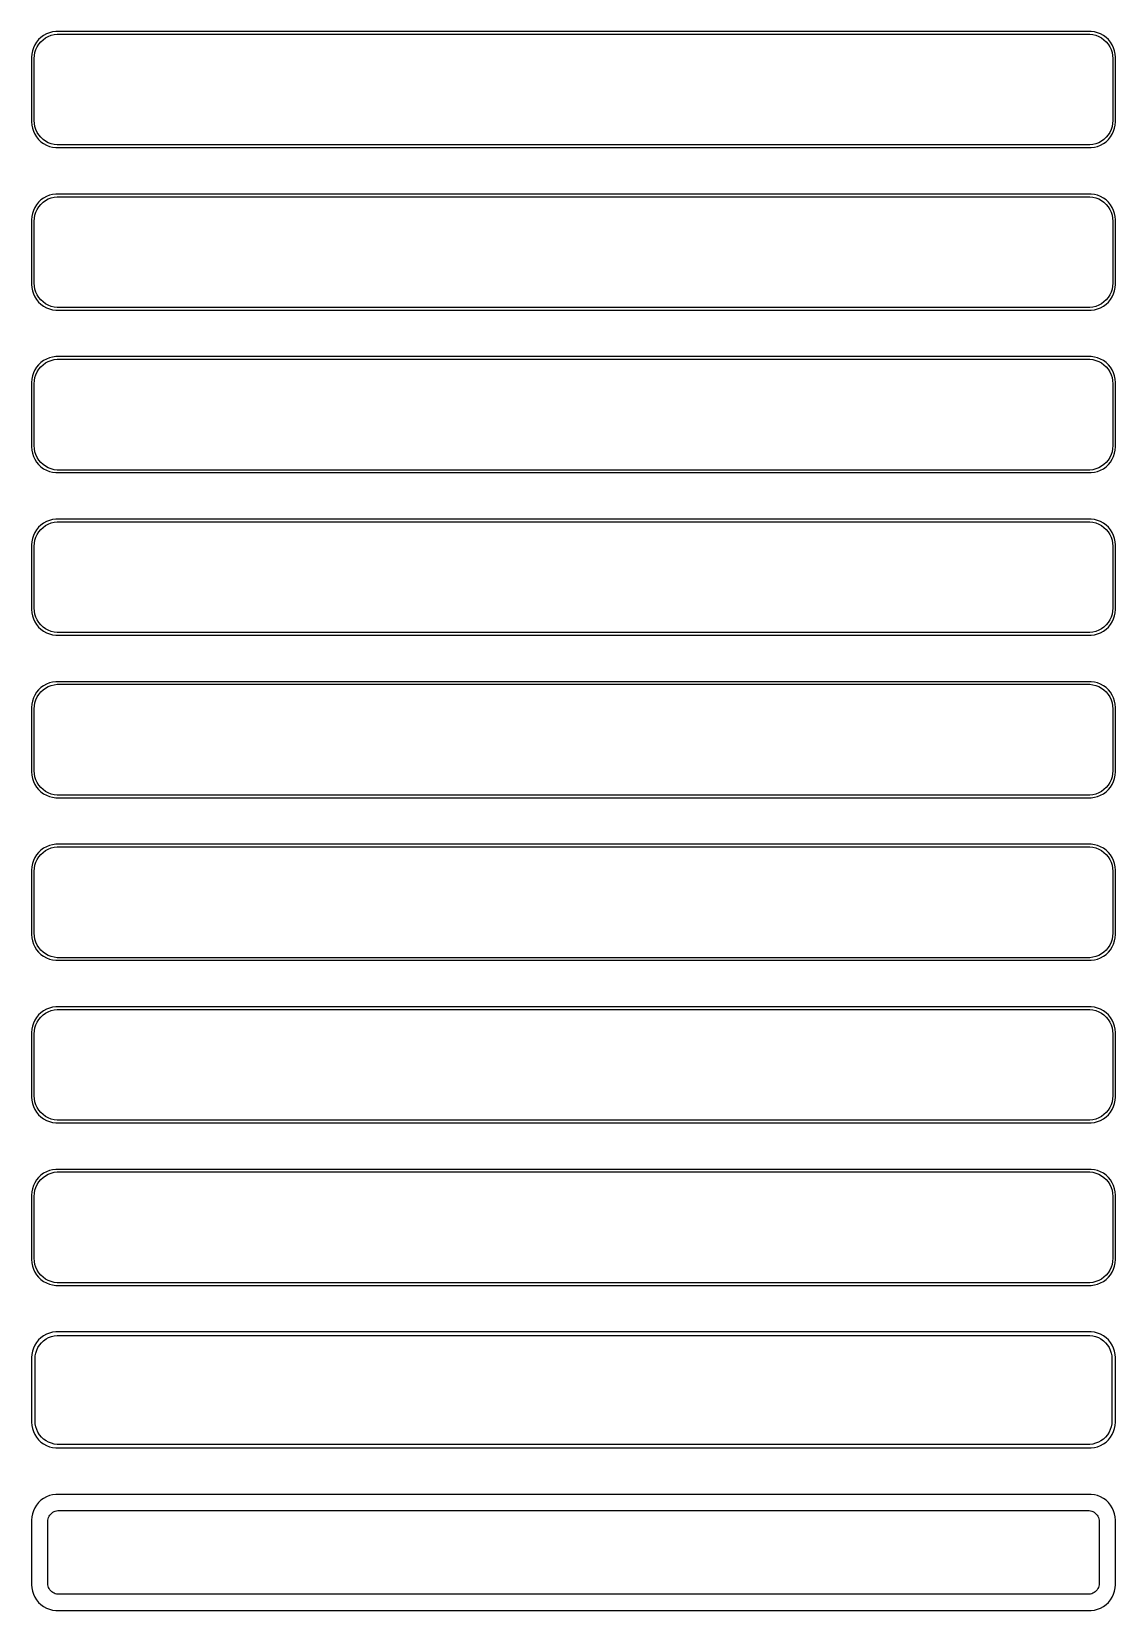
# Model space of a CAD drawing. Header units: metres. Extents: x -105 to 105, y 304 to 610.
import ezdxf

# ---------------------------------------------------------------- set-up
doc = ezdxf.new("R2010")
doc.units = ezdxf.units.M

msp = doc.modelspace()

# ---------------------------------------------------------------- linework, layer by layer
for p, q in [((-102.679, 608.972), (-103.187, 608.603)), ((-102.129, 609.274), (-102.679, 608.972)), ((-101.545, 609.505), (-102.129, 609.274)), ((-101.772, 608.798), (-101.218, 609.018)), ((-100.937, 609.661), (-101.545, 609.505)), ((-101.218, 609.018), (-100.64, 609.166)), ((-100.314, 609.74), (-100.937, 609.661)), ((-100.64, 609.166), (-100.048, 609.241)), ((100.314, 609.74), (-100.314, 609.74)), ((-100.048, 609.241), (100.048, 609.241)), ((100.048, 609.241), (100.64, 609.166)), ((100.937, 609.661), (100.314, 609.74)), ((100.64, 609.166), (101.218, 609.018)), ((101.545, 609.505), (100.937, 609.661)), ((101.218, 609.018), (101.772, 608.798)), ((102.129, 609.274), (101.545, 609.505)), ((102.679, 608.972), (102.129, 609.274)), ((103.187, 608.603), (102.679, 608.972)), ((-104.843, 605.993), (-104.961, 605.377)), ((-104.649, 606.591), (-104.843, 605.993)), ((-104.382, 607.159), (-104.649, 606.591)), ((-104.045, 607.689), (-104.382, 607.159)), ((-104.351, 605.681), (-104.166, 606.249)), ((-104.166, 606.249), (-103.912, 606.788)), ((-103.645, 608.173), (-104.045, 607.689)), ((-103.912, 606.788), (-103.593, 607.292)), ((-103.187, 608.603), (-103.645, 608.173)), ((-103.593, 607.292), (-103.213, 607.752)), ((-103.213, 607.752), (-102.778, 608.16)), ((-102.778, 608.16), (-102.295, 608.511)), ((-102.295, 608.511), (-101.772, 608.798)), ((101.772, 608.798), (102.295, 608.511)), ((102.295, 608.511), (102.778, 608.16)), ((102.778, 608.16), (103.213, 607.752)), ((103.645, 608.173), (103.187, 608.603)), ((103.213, 607.752), (103.593, 607.292)), ((103.593, 607.292), (103.912, 606.788)), ((104.045, 607.689), (103.645, 608.173)), ((103.912, 606.788), (104.166, 606.249)), ((104.382, 607.159), (104.045, 607.689)), ((104.166, 606.249), (104.351, 605.681)), ((104.649, 606.591), (104.382, 607.159)), ((104.843, 605.993), (104.649, 606.591)), ((104.961, 605.377), (104.843, 605.993)), ((-104.961, 605.377), (-105, 604.75)), ((-105, 604.75), (-105, 592.25)), ((-104.5, 604.5), (-104.463, 605.095)), ((-104.5, 592.5), (-104.5, 604.5)), ((-104.463, 605.095), (-104.351, 605.681)), ((104.351, 605.681), (104.463, 605.095)), ((104.463, 605.095), (104.5, 604.5)), ((104.5, 604.5), (104.5, 592.5)), ((105, 604.75), (104.961, 605.377)), ((105, 592.25), (105, 604.75)), ((-105, 592.25), (-104.961, 591.623)), ((-104.961, 591.623), (-104.843, 591.007)), ((-104.843, 591.007), (-104.649, 590.409)), ((-104.463, 591.905), (-104.5, 592.5)), ((-104.351, 591.319), (-104.463, 591.905)), ((-104.166, 590.751), (-104.351, 591.319)), ((-103.912, 590.212), (-104.166, 590.751)), ((104.166, 590.751), (103.912, 590.212)), ((104.351, 591.319), (104.166, 590.751)), ((104.463, 591.905), (104.351, 591.319)), ((104.5, 592.5), (104.463, 591.905)), ((104.649, 590.409), (104.843, 591.007)), ((104.843, 591.007), (104.961, 591.623)), ((104.961, 591.623), (105, 592.25)), ((-104.649, 590.409), (-104.382, 589.841)), ((-104.382, 589.841), (-104.045, 589.311)), ((-104.045, 589.311), (-103.645, 588.827)), ((-103.593, 589.708), (-103.912, 590.212)), ((-103.645, 588.827), (-103.187, 588.397)), ((-103.213, 589.248), (-103.593, 589.708)), ((-102.778, 588.84), (-103.213, 589.248)), ((-103.187, 588.397), (-102.679, 588.028)), ((-102.295, 588.489), (-102.778, 588.84)), ((-102.679, 588.028), (-102.129, 587.726)), ((-101.772, 588.202), (-102.295, 588.489)), ((-102.129, 587.726), (-101.545, 587.495)), ((-101.218, 587.982), (-101.772, 588.202)), ((-101.545, 587.495), (-100.937, 587.339)), ((-100.64, 587.834), (-101.218, 587.982)), ((-100.048, 587.759), (-100.64, 587.834)), ((100.048, 587.759), (-100.048, 587.759)), ((100.64, 587.834), (100.048, 587.759)), ((101.218, 587.982), (100.64, 587.834)), ((100.937, 587.339), (101.545, 587.495)), ((101.772, 588.202), (101.218, 587.982)), ((101.545, 587.495), (102.129, 587.726)), ((102.295, 588.489), (101.772, 588.202)), ((102.129, 587.726), (102.679, 588.028)), ((102.778, 588.84), (102.295, 588.489)), ((102.679, 588.028), (103.187, 588.397)), ((103.213, 589.248), (102.778, 588.84)), ((103.187, 588.397), (103.645, 588.827)), ((103.593, 589.708), (103.213, 589.248)), ((103.912, 590.212), (103.593, 589.708)), ((103.645, 588.827), (104.045, 589.311)), ((104.045, 589.311), (104.382, 589.841)), ((104.382, 589.841), (104.649, 590.409)), ((-100.937, 587.339), (-100.314, 587.26)), ((-100.314, 587.26), (100.314, 587.26)), ((100.314, 587.26), (100.937, 587.339)), ((-104.382, 575.659), (-104.649, 575.091)), ((-104.045, 576.189), (-104.382, 575.659)), ((-104.166, 574.749), (-103.912, 575.288)), ((-103.645, 576.673), (-104.045, 576.189)), ((-103.912, 575.288), (-103.593, 575.792)), ((-103.187, 577.103), (-103.645, 576.673)), ((-103.593, 575.792), (-103.213, 576.252)), ((-103.213, 576.252), (-102.778, 576.66)), ((-102.679, 577.472), (-103.187, 577.103)), ((-102.778, 576.66), (-102.295, 577.011)), ((-102.129, 577.774), (-102.679, 577.472)), ((-102.295, 577.011), (-101.772, 577.298)), ((-101.545, 578.005), (-102.129, 577.774)), ((-101.772, 577.298), (-101.218, 577.518)), ((-100.937, 578.161), (-101.545, 578.005)), ((-101.218, 577.518), (-100.64, 577.666)), ((-100.314, 578.24), (-100.937, 578.161)), ((-100.64, 577.666), (-100.048, 577.741)), ((100.314, 578.24), (-100.314, 578.24)), ((-100.048, 577.741), (100.048, 577.741)), ((100.048, 577.741), (100.64, 577.666)), ((100.937, 578.161), (100.314, 578.24)), ((100.64, 577.666), (101.218, 577.518)), ((101.545, 578.005), (100.937, 578.161)), ((101.218, 577.518), (101.772, 577.298)), ((102.129, 577.774), (101.545, 578.005)), ((101.772, 577.298), (102.295, 577.011)), ((102.679, 577.472), (102.129, 577.774)), ((102.295, 577.011), (102.778, 576.66)), ((103.187, 577.103), (102.679, 577.472)), ((102.778, 576.66), (103.213, 576.252)), ((103.645, 576.673), (103.187, 577.103)), ((103.213, 576.252), (103.593, 575.792)), ((103.593, 575.792), (103.912, 575.288)), ((104.045, 576.189), (103.645, 576.673)), ((103.912, 575.288), (104.166, 574.749)), ((104.382, 575.659), (104.045, 576.189)), ((104.649, 575.091), (104.382, 575.659)), ((-104.961, 573.877), (-105, 573.25)), ((-105, 573.25), (-105, 560.75)), ((-104.843, 574.493), (-104.961, 573.877)), ((-104.649, 575.091), (-104.843, 574.493)), ((-104.5, 573), (-104.463, 573.595)), ((-104.5, 561), (-104.5, 573)), ((-104.463, 573.595), (-104.351, 574.181)), ((-104.351, 574.181), (-104.166, 574.749)), ((104.166, 574.749), (104.351, 574.181)), ((104.351, 574.181), (104.463, 573.595)), ((104.463, 573.595), (104.5, 573)), ((104.5, 573), (104.5, 561)), ((104.843, 574.493), (104.649, 575.091)), ((104.961, 573.877), (104.843, 574.493)), ((105, 573.25), (104.961, 573.877)), ((105, 560.75), (105, 573.25)), ((-105, 560.75), (-104.961, 560.123)), ((-104.961, 560.123), (-104.843, 559.507)), ((-104.463, 560.405), (-104.5, 561)), ((-104.351, 559.819), (-104.463, 560.405)), ((104.463, 560.405), (104.351, 559.819)), ((104.5, 561), (104.463, 560.405)), ((104.843, 559.507), (104.961, 560.123)), ((104.961, 560.123), (105, 560.75)), ((-104.843, 559.507), (-104.649, 558.909)), ((-104.649, 558.909), (-104.382, 558.341)), ((-104.382, 558.341), (-104.045, 557.811)), ((-104.166, 559.251), (-104.351, 559.819)), ((-103.912, 558.712), (-104.166, 559.251)), ((-104.045, 557.811), (-103.645, 557.327)), ((-103.593, 558.208), (-103.912, 558.712)), ((-103.645, 557.327), (-103.187, 556.897)), ((-103.213, 557.748), (-103.593, 558.208)), ((-102.778, 557.34), (-103.213, 557.748)), ((-103.187, 556.897), (-102.679, 556.528)), ((-102.295, 556.989), (-102.778, 557.34)), ((-101.772, 556.702), (-102.295, 556.989)), ((102.295, 556.989), (101.772, 556.702)), ((102.778, 557.34), (102.295, 556.989)), ((102.679, 556.528), (103.187, 556.897)), ((103.213, 557.748), (102.778, 557.34)), ((103.187, 556.897), (103.645, 557.327)), ((103.593, 558.208), (103.213, 557.748)), ((103.912, 558.712), (103.593, 558.208)), ((103.645, 557.327), (104.045, 557.811)), ((104.166, 559.251), (103.912, 558.712)), ((104.045, 557.811), (104.382, 558.341)), ((104.351, 559.819), (104.166, 559.251)), ((104.382, 558.341), (104.649, 558.909)), ((104.649, 558.909), (104.843, 559.507)), ((-102.679, 556.528), (-102.129, 556.226)), ((-102.129, 556.226), (-101.545, 555.995)), ((-101.218, 556.482), (-101.772, 556.702)), ((-101.545, 555.995), (-100.937, 555.839)), ((-100.64, 556.334), (-101.218, 556.482)), ((-100.937, 555.839), (-100.314, 555.76)), ((-100.048, 556.259), (-100.64, 556.334)), ((-100.314, 555.76), (100.314, 555.76)), ((100.048, 556.259), (-100.048, 556.259)), ((100.64, 556.334), (100.048, 556.259)), ((100.314, 555.76), (100.937, 555.839)), ((101.218, 556.482), (100.64, 556.334)), ((100.937, 555.839), (101.545, 555.995)), ((101.772, 556.702), (101.218, 556.482)), ((101.545, 555.995), (102.129, 556.226)), ((102.129, 556.226), (102.679, 556.528)), ((-104.045, 544.689), (-104.382, 544.159)), ((-103.645, 545.173), (-104.045, 544.689)), ((-103.187, 545.603), (-103.645, 545.173)), ((-103.593, 544.292), (-103.213, 544.752)), ((-103.213, 544.752), (-102.778, 545.16)), ((-102.679, 545.972), (-103.187, 545.603)), ((-102.778, 545.16), (-102.295, 545.511)), ((-102.129, 546.274), (-102.679, 545.972)), ((-102.295, 545.511), (-101.772, 545.798)), ((-101.545, 546.505), (-102.129, 546.274)), ((-101.772, 545.798), (-101.218, 546.018)), ((-100.937, 546.661), (-101.545, 546.505)), ((-101.218, 546.018), (-100.64, 546.166)), ((-100.314, 546.74), (-100.937, 546.661)), ((-100.64, 546.166), (-100.048, 546.241)), ((100.314, 546.74), (-100.314, 546.74)), ((-100.048, 546.241), (100.048, 546.241)), ((100.048, 546.241), (100.64, 546.166)), ((100.937, 546.661), (100.314, 546.74)), ((100.64, 546.166), (101.218, 546.018)), ((101.545, 546.505), (100.937, 546.661)), ((101.218, 546.018), (101.772, 545.798)), ((102.129, 546.274), (101.545, 546.505)), ((101.772, 545.798), (102.295, 545.511)), ((102.679, 545.972), (102.129, 546.274)), ((102.295, 545.511), (102.778, 545.16)), ((103.187, 545.603), (102.679, 545.972)), ((102.778, 545.16), (103.213, 544.752)), ((103.645, 545.173), (103.187, 545.603)), ((103.213, 544.752), (103.593, 544.292)), ((104.045, 544.689), (103.645, 545.173)), ((104.382, 544.159), (104.045, 544.689)), ((-104.961, 542.377), (-105, 541.75)), ((-105, 541.75), (-105, 529.25)), ((-104.843, 542.993), (-104.961, 542.377)), ((-104.649, 543.591), (-104.843, 542.993)), ((-104.382, 544.159), (-104.649, 543.591)), ((-104.5, 541.5), (-104.463, 542.095)), ((-104.463, 542.095), (-104.351, 542.681)), ((-104.351, 542.681), (-104.166, 543.249)), ((-104.166, 543.249), (-103.912, 543.788)), ((-103.912, 543.788), (-103.593, 544.292)), ((103.593, 544.292), (103.912, 543.788)), ((103.912, 543.788), (104.166, 543.249)), ((104.166, 543.249), (104.351, 542.681)), ((104.351, 542.681), (104.463, 542.095)), ((104.649, 543.591), (104.382, 544.159)), ((104.463, 542.095), (104.5, 541.5)), ((104.843, 542.993), (104.649, 543.591)), ((104.961, 542.377), (104.843, 542.993)), ((105, 541.75), (104.961, 542.377)), ((105, 529.25), (105, 541.75)), ((-104.5, 529.5), (-104.5, 541.5)), ((104.5, 541.5), (104.5, 529.5)), ((-104.463, 528.905), (-104.5, 529.5)), ((104.5, 529.5), (104.463, 528.905)), ((-105, 529.25), (-104.961, 528.623)), ((-104.961, 528.623), (-104.843, 528.007)), ((-104.843, 528.007), (-104.649, 527.409)), ((-104.649, 527.409), (-104.382, 526.841)), ((-104.351, 528.319), (-104.463, 528.905)), ((-104.382, 526.841), (-104.045, 526.311)), ((-104.166, 527.751), (-104.351, 528.319)), ((-103.912, 527.212), (-104.166, 527.751)), ((-104.045, 526.311), (-103.645, 525.827)), ((-103.593, 526.708), (-103.912, 527.212)), ((-103.213, 526.248), (-103.593, 526.708)), ((103.593, 526.708), (103.213, 526.248)), ((103.912, 527.212), (103.593, 526.708)), ((103.645, 525.827), (104.045, 526.311)), ((104.166, 527.751), (103.912, 527.212)), ((104.045, 526.311), (104.382, 526.841)), ((104.351, 528.319), (104.166, 527.751)), ((104.463, 528.905), (104.351, 528.319)), ((104.382, 526.841), (104.649, 527.409)), ((104.649, 527.409), (104.843, 528.007)), ((104.843, 528.007), (104.961, 528.623)), ((104.961, 528.623), (105, 529.25)), ((-103.645, 525.827), (-103.187, 525.397)), ((-102.778, 525.84), (-103.213, 526.248)), ((-103.187, 525.397), (-102.679, 525.028)), ((-102.295, 525.489), (-102.778, 525.84)), ((-102.679, 525.028), (-102.129, 524.726)), ((-101.772, 525.202), (-102.295, 525.489)), ((-102.129, 524.726), (-101.545, 524.495)), ((-101.218, 524.982), (-101.772, 525.202)), ((-101.545, 524.495), (-100.937, 524.339)), ((-100.64, 524.834), (-101.218, 524.982)), ((-100.937, 524.339), (-100.314, 524.26)), ((-100.048, 524.759), (-100.64, 524.834)), ((-100.314, 524.26), (100.314, 524.26)), ((100.048, 524.759), (-100.048, 524.759)), ((100.64, 524.834), (100.048, 524.759)), ((100.314, 524.26), (100.937, 524.339)), ((101.218, 524.982), (100.64, 524.834)), ((100.937, 524.339), (101.545, 524.495)), ((101.772, 525.202), (101.218, 524.982)), ((101.545, 524.495), (102.129, 524.726)), ((102.295, 525.489), (101.772, 525.202)), ((102.129, 524.726), (102.679, 525.028)), ((102.778, 525.84), (102.295, 525.489)), ((102.679, 525.028), (103.187, 525.397)), ((103.213, 526.248), (102.778, 525.84)), ((103.187, 525.397), (103.645, 525.827)), ((-103.187, 514.103), (-103.645, 513.673)), ((-102.679, 514.472), (-103.187, 514.103)), ((-102.129, 514.774), (-102.679, 514.472)), ((-102.295, 514.011), (-101.772, 514.298)), ((-101.545, 515.005), (-102.129, 514.774)), ((-101.772, 514.298), (-101.218, 514.518)), ((-100.937, 515.161), (-101.545, 515.005)), ((-101.218, 514.518), (-100.64, 514.666)), ((-100.314, 515.24), (-100.937, 515.161)), ((-100.64, 514.666), (-100.048, 514.741)), ((100.314, 515.24), (-100.314, 515.24)), ((-100.048, 514.741), (100.048, 514.741)), ((100.048, 514.741), (100.64, 514.666)), ((100.937, 515.161), (100.314, 515.24)), ((100.64, 514.666), (101.218, 514.518)), ((101.545, 515.005), (100.937, 515.161)), ((101.218, 514.518), (101.772, 514.298)), ((102.129, 514.774), (101.545, 515.005)), ((101.772, 514.298), (102.295, 514.011)), ((102.679, 514.472), (102.129, 514.774)), ((103.187, 514.103), (102.679, 514.472)), ((103.645, 513.673), (103.187, 514.103)), ((-104.843, 511.493), (-104.961, 510.877)), ((-104.649, 512.091), (-104.843, 511.493)), ((-104.382, 512.659), (-104.649, 512.091)), ((-104.463, 510.595), (-104.351, 511.181)), ((-104.045, 513.189), (-104.382, 512.659)), ((-104.351, 511.181), (-104.166, 511.749)), ((-104.166, 511.749), (-103.912, 512.288)), ((-103.645, 513.673), (-104.045, 513.189)), ((-103.912, 512.288), (-103.593, 512.792)), ((-103.593, 512.792), (-103.213, 513.252)), ((-103.213, 513.252), (-102.778, 513.66)), ((-102.778, 513.66), (-102.295, 514.011)), ((102.295, 514.011), (102.778, 513.66)), ((102.778, 513.66), (103.213, 513.252)), ((103.213, 513.252), (103.593, 512.792)), ((103.593, 512.792), (103.912, 512.288)), ((104.045, 513.189), (103.645, 513.673)), ((103.912, 512.288), (104.166, 511.749)), ((104.382, 512.659), (104.045, 513.189)), ((104.166, 511.749), (104.351, 511.181)), ((104.351, 511.181), (104.463, 510.595)), ((104.649, 512.091), (104.382, 512.659)), ((104.843, 511.493), (104.649, 512.091)), ((104.961, 510.877), (104.843, 511.493)), ((-104.961, 510.877), (-105, 510.25)), ((-105, 510.25), (-105, 497.75)), ((-104.5, 510), (-104.463, 510.595)), ((-104.5, 498), (-104.5, 510)), ((104.463, 510.595), (104.5, 510)), ((104.5, 510), (104.5, 498)), ((105, 510.25), (104.961, 510.877)), ((105, 497.75), (105, 510.25)), ((-105, 497.75), (-104.961, 497.123)), ((-104.961, 497.123), (-104.843, 496.507)), ((-104.843, 496.507), (-104.649, 495.909)), ((-104.649, 495.909), (-104.382, 495.341)), ((-104.463, 497.405), (-104.5, 498)), ((-104.351, 496.819), (-104.463, 497.405)), ((-104.166, 496.251), (-104.351, 496.819)), ((-103.912, 495.712), (-104.166, 496.251)), ((-103.593, 495.208), (-103.912, 495.712)), ((103.912, 495.712), (103.593, 495.208)), ((104.166, 496.251), (103.912, 495.712)), ((104.351, 496.819), (104.166, 496.251)), ((104.463, 497.405), (104.351, 496.819)), ((104.382, 495.341), (104.649, 495.909)), ((104.5, 498), (104.463, 497.405)), ((104.649, 495.909), (104.843, 496.507)), ((104.843, 496.507), (104.961, 497.123)), ((104.961, 497.123), (105, 497.75)), ((-104.382, 495.341), (-104.045, 494.811)), ((-104.045, 494.811), (-103.645, 494.327)), ((-103.645, 494.327), (-103.187, 493.897)), ((-103.213, 494.748), (-103.593, 495.208)), ((-102.778, 494.34), (-103.213, 494.748)), ((-103.187, 493.897), (-102.679, 493.528)), ((-102.295, 493.989), (-102.778, 494.34)), ((-102.679, 493.528), (-102.129, 493.226)), ((-101.772, 493.702), (-102.295, 493.989)), ((-102.129, 493.226), (-101.545, 492.995)), ((-101.218, 493.482), (-101.772, 493.702)), ((-101.545, 492.995), (-100.937, 492.839)), ((-100.64, 493.334), (-101.218, 493.482)), ((-100.937, 492.839), (-100.314, 492.76)), ((-100.048, 493.259), (-100.64, 493.334)), ((-100.314, 492.76), (100.314, 492.76)), ((100.048, 493.259), (-100.048, 493.259)), ((100.64, 493.334), (100.048, 493.259)), ((100.314, 492.76), (100.937, 492.839)), ((101.218, 493.482), (100.64, 493.334)), ((100.937, 492.839), (101.545, 492.995)), ((101.772, 493.702), (101.218, 493.482)), ((101.545, 492.995), (102.129, 493.226)), ((102.295, 493.989), (101.772, 493.702)), ((102.129, 493.226), (102.679, 493.528)), ((102.778, 494.34), (102.295, 493.989)), ((102.679, 493.528), (103.187, 493.897)), ((103.213, 494.748), (102.778, 494.34)), ((103.187, 493.897), (103.645, 494.327)), ((103.593, 495.208), (103.213, 494.748)), ((103.645, 494.327), (104.045, 494.811)), ((104.045, 494.811), (104.382, 495.341)), ((-101.545, 483.505), (-102.129, 483.274)), ((-100.937, 483.661), (-101.545, 483.505)), ((-100.314, 483.74), (-100.937, 483.661)), ((100.314, 483.74), (-100.314, 483.74)), ((100.937, 483.661), (100.314, 483.74)), ((101.545, 483.505), (100.937, 483.661)), ((102.129, 483.274), (101.545, 483.505)), ((-104.649, 480.591), (-104.843, 479.993)), ((-104.382, 481.159), (-104.649, 480.591)), ((-104.045, 481.689), (-104.382, 481.159)), ((-104.166, 480.249), (-103.912, 480.788)), ((-103.645, 482.173), (-104.045, 481.689)), ((-103.912, 480.788), (-103.593, 481.292)), ((-103.187, 482.603), (-103.645, 482.173)), ((-103.593, 481.292), (-103.213, 481.752)), ((-103.213, 481.752), (-102.778, 482.16)), ((-102.679, 482.972), (-103.187, 482.603)), ((-102.778, 482.16), (-102.295, 482.511)), ((-102.129, 483.274), (-102.679, 482.972)), ((-102.295, 482.511), (-101.772, 482.798)), ((-101.772, 482.798), (-101.218, 483.018)), ((-101.218, 483.018), (-100.64, 483.166)), ((-100.64, 483.166), (-100.048, 483.241)), ((-100.048, 483.241), (100.048, 483.241)), ((100.048, 483.241), (100.64, 483.166)), ((100.64, 483.166), (101.218, 483.018)), ((101.218, 483.018), (101.772, 482.798)), ((101.772, 482.798), (102.295, 482.511)), ((102.679, 482.972), (102.129, 483.274)), ((102.295, 482.511), (102.778, 482.16)), ((103.187, 482.603), (102.679, 482.972)), ((102.778, 482.16), (103.213, 481.752)), ((103.645, 482.173), (103.187, 482.603)), ((103.213, 481.752), (103.593, 481.292)), ((103.593, 481.292), (103.912, 480.788)), ((104.045, 481.689), (103.645, 482.173)), ((103.912, 480.788), (104.166, 480.249)), ((104.382, 481.159), (104.045, 481.689)), ((104.649, 480.591), (104.382, 481.159)), ((104.843, 479.993), (104.649, 480.591)), ((-104.961, 479.377), (-105, 478.75)), ((-105, 478.75), (-105, 466.25)), ((-104.843, 479.993), (-104.961, 479.377)), ((-104.5, 478.5), (-104.463, 479.095)), ((-104.5, 466.5), (-104.5, 478.5)), ((-104.463, 479.095), (-104.351, 479.681)), ((-104.351, 479.681), (-104.166, 480.249)), ((104.166, 480.249), (104.351, 479.681)), ((104.351, 479.681), (104.463, 479.095)), ((104.463, 479.095), (104.5, 478.5)), ((104.5, 478.5), (104.5, 466.5)), ((104.961, 479.377), (104.843, 479.993)), ((105, 478.75), (104.961, 479.377)), ((105, 466.25), (105, 478.75)), ((-105, 466.25), (-104.961, 465.623)), ((-104.961, 465.623), (-104.843, 465.007)), ((-104.463, 465.905), (-104.5, 466.5)), ((-104.351, 465.319), (-104.463, 465.905)), ((-104.166, 464.751), (-104.351, 465.319)), ((104.351, 465.319), (104.166, 464.751)), ((104.463, 465.905), (104.351, 465.319)), ((104.5, 466.5), (104.463, 465.905)), ((104.843, 465.007), (104.961, 465.623)), ((104.961, 465.623), (105, 466.25)), ((-104.843, 465.007), (-104.649, 464.409)), ((-104.649, 464.409), (-104.382, 463.841)), ((-104.382, 463.841), (-104.045, 463.311)), ((-103.912, 464.212), (-104.166, 464.751)), ((-104.045, 463.311), (-103.645, 462.827)), ((-103.593, 463.708), (-103.912, 464.212)), ((-103.645, 462.827), (-103.187, 462.397)), ((-103.213, 463.248), (-103.593, 463.708)), ((-102.778, 462.84), (-103.213, 463.248)), ((-103.187, 462.397), (-102.679, 462.028)), ((-102.295, 462.489), (-102.778, 462.84)), ((-101.772, 462.202), (-102.295, 462.489)), ((-101.218, 461.982), (-101.772, 462.202)), ((101.772, 462.202), (101.218, 461.982)), ((102.295, 462.489), (101.772, 462.202)), ((102.778, 462.84), (102.295, 462.489)), ((102.679, 462.028), (103.187, 462.397)), ((103.213, 463.248), (102.778, 462.84)), ((103.187, 462.397), (103.645, 462.827)), ((103.593, 463.708), (103.213, 463.248)), ((103.912, 464.212), (103.593, 463.708)), ((103.645, 462.827), (104.045, 463.311)), ((104.166, 464.751), (103.912, 464.212)), ((104.045, 463.311), (104.382, 463.841)), ((104.382, 463.841), (104.649, 464.409)), ((104.649, 464.409), (104.843, 465.007)), ((-102.679, 462.028), (-102.129, 461.726)), ((-102.129, 461.726), (-101.545, 461.495)), ((-101.545, 461.495), (-100.937, 461.339)), ((-100.64, 461.834), (-101.218, 461.982)), ((-100.937, 461.339), (-100.314, 461.26)), ((-100.048, 461.759), (-100.64, 461.834)), ((-100.314, 461.26), (100.314, 461.26)), ((100.048, 461.759), (-100.048, 461.759)), ((100.64, 461.834), (100.048, 461.759)), ((100.314, 461.26), (100.937, 461.339)), ((101.218, 461.982), (100.64, 461.834)), ((100.937, 461.339), (101.545, 461.495)), ((101.545, 461.495), (102.129, 461.726)), ((102.129, 461.726), (102.679, 462.028)), ((-104.045, 450.189), (-104.382, 449.659)), ((-103.645, 450.673), (-104.045, 450.189)), ((-103.912, 449.288), (-103.593, 449.792)), ((-103.187, 451.103), (-103.645, 450.673)), ((-103.593, 449.792), (-103.213, 450.252)), ((-103.213, 450.252), (-102.778, 450.66)), ((-102.679, 451.472), (-103.187, 451.103)), ((-102.778, 450.66), (-102.295, 451.011)), ((-102.129, 451.774), (-102.679, 451.472)), ((-102.295, 451.011), (-101.772, 451.298)), ((-101.545, 452.005), (-102.129, 451.774)), ((-101.772, 451.298), (-101.218, 451.518)), ((-100.937, 452.161), (-101.545, 452.005)), ((-101.218, 451.518), (-100.64, 451.666)), ((-100.314, 452.24), (-100.937, 452.161)), ((-100.64, 451.666), (-100.048, 451.741)), ((100.314, 452.24), (-100.314, 452.24)), ((-100.048, 451.741), (100.048, 451.741)), ((100.048, 451.741), (100.64, 451.666)), ((100.937, 452.161), (100.314, 452.24)), ((100.64, 451.666), (101.218, 451.518)), ((101.545, 452.005), (100.937, 452.161)), ((101.218, 451.518), (101.772, 451.298)), ((102.129, 451.774), (101.545, 452.005)), ((101.772, 451.298), (102.295, 451.011)), ((102.679, 451.472), (102.129, 451.774)), ((102.295, 451.011), (102.778, 450.66)), ((103.187, 451.103), (102.679, 451.472)), ((102.778, 450.66), (103.213, 450.252)), ((103.645, 450.673), (103.187, 451.103)), ((103.213, 450.252), (103.593, 449.792)), ((103.593, 449.792), (103.912, 449.288)), ((104.045, 450.189), (103.645, 450.673)), ((104.382, 449.659), (104.045, 450.189)), ((-104.961, 447.877), (-105, 447.25)), ((-105, 447.25), (-105, 434.75)), ((-104.843, 448.493), (-104.961, 447.877)), ((-104.649, 449.091), (-104.843, 448.493)), ((-104.382, 449.659), (-104.649, 449.091)), ((-104.5, 447), (-104.463, 447.595)), ((-104.5, 435), (-104.5, 447)), ((-104.463, 447.595), (-104.351, 448.181)), ((-104.351, 448.181), (-104.166, 448.749)), ((-104.166, 448.749), (-103.912, 449.288)), ((103.912, 449.288), (104.166, 448.749)), ((104.166, 448.749), (104.351, 448.181)), ((104.351, 448.181), (104.463, 447.595)), ((104.649, 449.091), (104.382, 449.659)), ((104.463, 447.595), (104.5, 447)), ((104.5, 447), (104.5, 435)), ((104.843, 448.493), (104.649, 449.091)), ((104.961, 447.877), (104.843, 448.493)), ((105, 447.25), (104.961, 447.877)), ((105, 434.75), (105, 447.25)), ((-105, 434.75), (-104.961, 434.123)), ((-104.463, 434.405), (-104.5, 435)), ((104.5, 435), (104.463, 434.405)), ((104.961, 434.123), (105, 434.75)), ((-104.961, 434.123), (-104.843, 433.507)), ((-104.843, 433.507), (-104.649, 432.909)), ((-104.649, 432.909), (-104.382, 432.341)), ((-104.351, 433.819), (-104.463, 434.405)), ((-104.382, 432.341), (-104.045, 431.811)), ((-104.166, 433.251), (-104.351, 433.819)), ((-103.912, 432.712), (-104.166, 433.251)), ((-104.045, 431.811), (-103.645, 431.327)), ((-103.593, 432.208), (-103.912, 432.712)), ((-103.213, 431.748), (-103.593, 432.208)), ((-102.778, 431.34), (-103.213, 431.748)), ((103.213, 431.748), (102.778, 431.34)), ((103.593, 432.208), (103.213, 431.748)), ((103.912, 432.712), (103.593, 432.208)), ((103.645, 431.327), (104.045, 431.811)), ((104.166, 433.251), (103.912, 432.712)), ((104.045, 431.811), (104.382, 432.341)), ((104.351, 433.819), (104.166, 433.251)), ((104.463, 434.405), (104.351, 433.819)), ((104.382, 432.341), (104.649, 432.909)), ((104.649, 432.909), (104.843, 433.507)), ((104.843, 433.507), (104.961, 434.123)), ((-103.645, 431.327), (-103.187, 430.897)), ((-103.187, 430.897), (-102.679, 430.528)), ((-102.295, 430.989), (-102.778, 431.34)), ((-102.679, 430.528), (-102.129, 430.226)), ((-101.772, 430.702), (-102.295, 430.989)), ((-102.129, 430.226), (-101.545, 429.995)), ((-101.218, 430.482), (-101.772, 430.702)), ((-101.545, 429.995), (-100.937, 429.839)), ((-100.64, 430.334), (-101.218, 430.482)), ((-100.937, 429.839), (-100.314, 429.76)), ((-100.048, 430.259), (-100.64, 430.334)), ((-100.314, 429.76), (100.314, 429.76)), ((100.048, 430.259), (-100.048, 430.259)), ((100.64, 430.334), (100.048, 430.259)), ((100.314, 429.76), (100.937, 429.839)), ((101.218, 430.482), (100.64, 430.334)), ((100.937, 429.839), (101.545, 429.995)), ((101.772, 430.702), (101.218, 430.482)), ((101.545, 429.995), (102.129, 430.226)), ((102.295, 430.989), (101.772, 430.702)), ((102.129, 430.226), (102.679, 430.528)), ((102.778, 431.34), (102.295, 430.989)), ((102.679, 430.528), (103.187, 430.897)), ((103.187, 430.897), (103.645, 431.327)), ((-103.187, 419.603), (-103.645, 419.173)), ((-102.679, 419.972), (-103.187, 419.603)), ((-102.778, 419.16), (-102.295, 419.511)), ((-102.129, 420.274), (-102.679, 419.972)), ((-102.295, 419.511), (-101.772, 419.798)), ((-101.545, 420.505), (-102.129, 420.274)), ((-101.772, 419.798), (-101.218, 420.018)), ((-100.937, 420.661), (-101.545, 420.505)), ((-101.218, 420.018), (-100.64, 420.166)), ((-100.314, 420.74), (-100.937, 420.661)), ((-100.64, 420.166), (-100.048, 420.241)), ((100.314, 420.74), (-100.314, 420.74)), ((-100.048, 420.241), (100.048, 420.241)), ((100.048, 420.241), (100.64, 420.166)), ((100.937, 420.661), (100.314, 420.74)), ((100.64, 420.166), (101.218, 420.018)), ((101.545, 420.505), (100.937, 420.661)), ((101.218, 420.018), (101.772, 419.798)), ((102.129, 420.274), (101.545, 420.505)), ((101.772, 419.798), (102.295, 419.511)), ((102.679, 419.972), (102.129, 420.274)), ((102.295, 419.511), (102.778, 419.16)), ((103.187, 419.603), (102.679, 419.972)), ((103.645, 419.173), (103.187, 419.603)), ((-104.961, 416.377), (-105, 415.75)), ((-104.843, 416.993), (-104.961, 416.377)), ((-104.649, 417.591), (-104.843, 416.993)), ((-104.382, 418.159), (-104.649, 417.591)), ((-104.463, 416.095), (-104.351, 416.681)), ((-104.045, 418.689), (-104.382, 418.159)), ((-104.351, 416.681), (-104.166, 417.249)), ((-104.166, 417.249), (-103.912, 417.788)), ((-103.645, 419.173), (-104.045, 418.689)), ((-103.912, 417.788), (-103.593, 418.292)), ((-103.593, 418.292), (-103.213, 418.752)), ((-103.213, 418.752), (-102.778, 419.16)), ((102.778, 419.16), (103.213, 418.752)), ((103.213, 418.752), (103.593, 418.292)), ((103.593, 418.292), (103.912, 417.788)), ((104.045, 418.689), (103.645, 419.173)), ((103.912, 417.788), (104.166, 417.249)), ((104.382, 418.159), (104.045, 418.689)), ((104.166, 417.249), (104.351, 416.681)), ((104.351, 416.681), (104.463, 416.095)), ((104.649, 417.591), (104.382, 418.159)), ((104.843, 416.993), (104.649, 417.591)), ((104.961, 416.377), (104.843, 416.993)), ((105, 415.75), (104.961, 416.377)), ((-105, 415.75), (-105, 403.25)), ((-104.5, 415.5), (-104.463, 416.095)), ((-104.5, 403.5), (-104.5, 415.5)), ((104.463, 416.095), (104.5, 415.5)), ((104.5, 415.5), (104.5, 403.5)), ((105, 403.25), (105, 415.75)), ((-105, 403.25), (-104.961, 402.623)), ((-104.961, 402.623), (-104.843, 402.007)), ((-104.843, 402.007), (-104.649, 401.409)), ((-104.649, 401.409), (-104.382, 400.841)), ((-104.463, 402.905), (-104.5, 403.5)), ((-104.351, 402.319), (-104.463, 402.905)), ((-104.382, 400.841), (-104.045, 400.311)), ((-104.166, 401.751), (-104.351, 402.319)), ((-103.912, 401.212), (-104.166, 401.751)), ((-103.593, 400.708), (-103.912, 401.212)), ((103.912, 401.212), (103.593, 400.708)), ((104.166, 401.751), (103.912, 401.212)), ((104.045, 400.311), (104.382, 400.841)), ((104.351, 402.319), (104.166, 401.751)), ((104.463, 402.905), (104.351, 402.319)), ((104.382, 400.841), (104.649, 401.409)), ((104.5, 403.5), (104.463, 402.905)), ((104.649, 401.409), (104.843, 402.007)), ((104.843, 402.007), (104.961, 402.623)), ((104.961, 402.623), (105, 403.25)), ((-104.045, 400.311), (-103.645, 399.827)), ((-103.645, 399.827), (-103.187, 399.397)), ((-103.213, 400.248), (-103.593, 400.708)), ((-102.778, 399.84), (-103.213, 400.248)), ((-103.187, 399.397), (-102.679, 399.028)), ((-102.295, 399.489), (-102.778, 399.84)), ((-102.679, 399.028), (-102.129, 398.726)), ((-101.772, 399.202), (-102.295, 399.489)), ((-102.129, 398.726), (-101.545, 398.495)), ((-101.218, 398.982), (-101.772, 399.202)), ((-101.545, 398.495), (-100.937, 398.339)), ((-100.64, 398.834), (-101.218, 398.982)), ((-100.937, 398.339), (-100.314, 398.26)), ((-100.048, 398.759), (-100.64, 398.834)), ((-100.314, 398.26), (100.314, 398.26)), ((100.048, 398.759), (-100.048, 398.759)), ((100.64, 398.834), (100.048, 398.759)), ((100.314, 398.26), (100.937, 398.339)), ((101.218, 398.982), (100.64, 398.834)), ((100.937, 398.339), (101.545, 398.495)), ((101.772, 399.202), (101.218, 398.982)), ((101.545, 398.495), (102.129, 398.726)), ((102.295, 399.489), (101.772, 399.202)), ((102.129, 398.726), (102.679, 399.028)), ((102.778, 399.84), (102.295, 399.489)), ((102.679, 399.028), (103.187, 399.397)), ((103.213, 400.248), (102.778, 399.84)), ((103.187, 399.397), (103.645, 399.827)), ((103.593, 400.708), (103.213, 400.248)), ((103.645, 399.827), (104.045, 400.311)), ((-102.129, 388.774), (-102.679, 388.472)), ((-101.545, 389.005), (-102.129, 388.774)), ((-100.937, 389.161), (-101.545, 389.005)), ((-101.218, 388.518), (-100.64, 388.666)), ((-100.314, 389.24), (-100.937, 389.161)), ((-100.64, 388.666), (-100.048, 388.741)), ((100.314, 389.24), (-100.314, 389.24)), ((-100.048, 388.741), (100.048, 388.741)), ((100.048, 388.741), (100.64, 388.666)), ((100.937, 389.161), (100.314, 389.24)), ((100.64, 388.666), (101.218, 388.518)), ((101.545, 389.005), (100.937, 389.161)), ((102.129, 388.774), (101.545, 389.005)), ((102.679, 388.472), (102.129, 388.774)), ((-104.649, 386.091), (-104.843, 385.493)), ((-104.382, 386.659), (-104.649, 386.091)), ((-104.045, 387.189), (-104.382, 386.659)), ((-104.351, 385.181), (-104.166, 385.749)), ((-104.166, 385.749), (-103.912, 386.288)), ((-103.645, 387.673), (-104.045, 387.189)), ((-103.912, 386.288), (-103.593, 386.792)), ((-103.187, 388.103), (-103.645, 387.673)), ((-103.593, 386.792), (-103.213, 387.252)), ((-103.213, 387.252), (-102.778, 387.66)), ((-102.679, 388.472), (-103.187, 388.103)), ((-102.778, 387.66), (-102.295, 388.011)), ((-102.295, 388.011), (-101.772, 388.298)), ((-101.772, 388.298), (-101.218, 388.518)), ((101.218, 388.518), (101.772, 388.298)), ((101.772, 388.298), (102.295, 388.011)), ((102.295, 388.011), (102.778, 387.66)), ((103.187, 388.103), (102.679, 388.472)), ((102.778, 387.66), (103.213, 387.252)), ((103.645, 387.673), (103.187, 388.103)), ((103.213, 387.252), (103.593, 386.792)), ((103.593, 386.792), (103.912, 386.288)), ((104.045, 387.189), (103.645, 387.673)), ((103.912, 386.288), (104.166, 385.749)), ((104.382, 386.659), (104.045, 387.189)), ((104.166, 385.749), (104.351, 385.181)), ((104.649, 386.091), (104.382, 386.659)), ((104.843, 385.493), (104.649, 386.091)), ((-104.961, 384.877), (-105, 384.25)), ((-105, 384.25), (-105, 371.75)), ((-104.843, 385.493), (-104.961, 384.877)), ((-104.5, 384), (-104.463, 384.595)), ((-104.5, 372), (-104.5, 384)), ((-104.463, 384.595), (-104.351, 385.181)), ((104.351, 385.181), (104.463, 384.595)), ((104.463, 384.595), (104.5, 384)), ((104.5, 384), (104.5, 372)), ((104.961, 384.877), (104.843, 385.493)), ((105, 384.25), (104.961, 384.877)), ((105, 371.75), (105, 384.25)), ((-105, 371.75), (-104.961, 371.123)), ((-104.961, 371.123), (-104.843, 370.507)), ((-104.843, 370.507), (-104.649, 369.909)), ((-104.463, 371.405), (-104.5, 372)), ((-104.351, 370.819), (-104.463, 371.405)), ((-104.166, 370.251), (-104.351, 370.819)), ((-103.912, 369.712), (-104.166, 370.251)), ((104.166, 370.251), (103.912, 369.712)), ((104.351, 370.819), (104.166, 370.251)), ((104.463, 371.405), (104.351, 370.819)), ((104.5, 372), (104.463, 371.405)), ((104.649, 369.909), (104.843, 370.507)), ((104.843, 370.507), (104.961, 371.123)), ((104.961, 371.123), (105, 371.75)), ((-104.649, 369.909), (-104.382, 369.341)), ((-104.382, 369.341), (-104.045, 368.811)), ((-104.045, 368.811), (-103.645, 368.327)), ((-103.593, 369.208), (-103.912, 369.712)), ((-103.645, 368.327), (-103.187, 367.897)), ((-103.213, 368.748), (-103.593, 369.208)), ((-102.778, 368.34), (-103.213, 368.748)), ((-103.187, 367.897), (-102.679, 367.528)), ((-102.295, 367.989), (-102.778, 368.34)), ((-102.679, 367.528), (-102.129, 367.226)), ((-101.772, 367.702), (-102.295, 367.989)), ((-102.129, 367.226), (-101.545, 366.995)), ((-101.218, 367.482), (-101.772, 367.702)), ((-100.64, 367.334), (-101.218, 367.482)), ((-100.048, 367.259), (-100.64, 367.334)), ((100.048, 367.259), (-100.048, 367.259)), ((100.64, 367.334), (100.048, 367.259)), ((101.218, 367.482), (100.64, 367.334)), ((101.772, 367.702), (101.218, 367.482)), ((101.545, 366.995), (102.129, 367.226)), ((102.295, 367.989), (101.772, 367.702)), ((102.129, 367.226), (102.679, 367.528)), ((102.778, 368.34), (102.295, 367.989)), ((102.679, 367.528), (103.187, 367.897)), ((103.213, 368.748), (102.778, 368.34)), ((103.187, 367.897), (103.645, 368.327)), ((103.593, 369.208), (103.213, 368.748)), ((103.912, 369.712), (103.593, 369.208)), ((103.645, 368.327), (104.045, 368.811)), ((104.045, 368.811), (104.382, 369.341)), ((104.382, 369.341), (104.649, 369.909)), ((-101.545, 366.995), (-100.937, 366.839)), ((-100.937, 366.839), (-100.314, 366.76)), ((-100.314, 366.76), (100.314, 366.76)), ((100.314, 366.76), (100.937, 366.839)), ((100.937, 366.839), (101.545, 366.995)), ((-104.382, 355.159), (-104.649, 354.591)), ((-104.045, 355.689), (-104.382, 355.159)), ((-103.645, 356.173), (-104.045, 355.689)), ((-103.762, 354.706), (-103.454, 355.191)), ((-103.187, 356.603), (-103.645, 356.173)), ((-103.454, 355.191), (-103.088, 355.634)), ((-102.679, 356.972), (-103.187, 356.603)), ((-103.088, 355.634), (-102.668, 356.028)), ((-102.129, 357.274), (-102.679, 356.972)), ((-102.668, 356.028), (-102.203, 356.366)), ((-102.203, 356.366), (-101.699, 356.643)), ((-101.545, 357.505), (-102.129, 357.274)), ((-101.699, 356.643), (-101.165, 356.854)), ((-100.937, 357.661), (-101.545, 357.505)), ((-101.165, 356.854), (-100.608, 356.997)), ((-100.314, 357.74), (-100.937, 357.661)), ((-100.608, 356.997), (-100.037, 357.069)), ((100.314, 357.74), (-100.314, 357.74)), ((-100.037, 357.069), (100.037, 357.069)), ((100.037, 357.069), (100.608, 356.997)), ((100.937, 357.661), (100.314, 357.74)), ((100.608, 356.997), (101.165, 356.854)), ((101.545, 357.505), (100.937, 357.661)), ((101.165, 356.854), (101.699, 356.643)), ((102.129, 357.274), (101.545, 357.505)), ((101.699, 356.643), (102.203, 356.366)), ((102.679, 356.972), (102.129, 357.274)), ((102.203, 356.366), (102.668, 356.028)), ((102.668, 356.028), (103.088, 355.634)), ((103.187, 356.603), (102.679, 356.972)), ((103.088, 355.634), (103.454, 355.191)), ((103.645, 356.173), (103.187, 356.603)), ((103.454, 355.191), (103.762, 354.706)), ((104.045, 355.689), (103.645, 356.173)), ((104.382, 355.159), (104.045, 355.689)), ((104.649, 354.591), (104.382, 355.159)), ((-104.961, 353.377), (-105, 352.75)), ((-105, 352.75), (-105, 340.25)), ((-104.843, 353.993), (-104.961, 353.377)), ((-104.649, 354.591), (-104.843, 353.993)), ((-104.328, 352.5), (-104.292, 353.074)), ((-104.328, 340.5), (-104.328, 352.5)), ((-104.292, 353.074), (-104.185, 353.639)), ((-104.185, 353.639), (-104.007, 354.185)), ((-104.007, 354.185), (-103.762, 354.706)), ((103.762, 354.706), (104.007, 354.185)), ((104.007, 354.185), (104.185, 353.639)), ((104.185, 353.639), (104.292, 353.074)), ((104.292, 353.074), (104.328, 352.5)), ((104.328, 352.5), (104.328, 340.5)), ((104.843, 353.993), (104.649, 354.591)), ((104.961, 353.377), (104.843, 353.993)), ((105, 352.75), (104.961, 353.377)), ((105, 340.25), (105, 352.75)), ((-105, 340.25), (-104.961, 339.623)), ((-104.292, 339.926), (-104.328, 340.5)), ((-104.185, 339.361), (-104.292, 339.926)), ((104.292, 339.926), (104.185, 339.361)), ((104.328, 340.5), (104.292, 339.926)), ((104.961, 339.623), (105, 340.25)), ((-104.961, 339.623), (-104.843, 339.007)), ((-104.843, 339.007), (-104.649, 338.409)), ((-104.649, 338.409), (-104.382, 337.841)), ((-104.382, 337.841), (-104.045, 337.311)), ((-104.007, 338.815), (-104.185, 339.361)), ((-104.045, 337.311), (-103.645, 336.827)), ((-103.762, 338.294), (-104.007, 338.815)), ((-103.454, 337.809), (-103.762, 338.294)), ((-103.645, 336.827), (-103.187, 336.397)), ((-103.088, 337.366), (-103.454, 337.809)), ((-102.668, 336.972), (-103.088, 337.366)), ((-102.203, 336.634), (-102.668, 336.972)), ((-101.699, 336.357), (-102.203, 336.634)), ((102.203, 336.634), (101.699, 336.357)), ((102.668, 336.972), (102.203, 336.634)), ((103.088, 337.366), (102.668, 336.972)), ((103.454, 337.809), (103.088, 337.366)), ((103.187, 336.397), (103.645, 336.827)), ((103.762, 338.294), (103.454, 337.809)), ((103.645, 336.827), (104.045, 337.311)), ((104.007, 338.815), (103.762, 338.294)), ((104.185, 339.361), (104.007, 338.815)), ((104.045, 337.311), (104.382, 337.841)), ((104.382, 337.841), (104.649, 338.409)), ((104.649, 338.409), (104.843, 339.007)), ((104.843, 339.007), (104.961, 339.623)), ((-103.187, 336.397), (-102.679, 336.028)), ((-102.679, 336.028), (-102.129, 335.726)), ((-102.129, 335.726), (-101.545, 335.495)), ((-101.165, 336.146), (-101.699, 336.357)), ((-101.545, 335.495), (-100.937, 335.339)), ((-100.608, 336.003), (-101.165, 336.146)), ((-100.937, 335.339), (-100.314, 335.26)), ((-100.037, 335.931), (-100.608, 336.003)), ((-100.314, 335.26), (100.314, 335.26)), ((100.037, 335.931), (-100.037, 335.931)), ((100.608, 336.003), (100.037, 335.931)), ((100.314, 335.26), (100.937, 335.339)), ((101.165, 336.146), (100.608, 336.003)), ((100.937, 335.339), (101.545, 335.495)), ((101.699, 336.357), (101.165, 336.146)), ((101.545, 335.495), (102.129, 335.726)), ((102.129, 335.726), (102.679, 336.028)), ((102.679, 336.028), (103.187, 336.397)), ((-103.645, 324.673), (-104.045, 324.189)), ((-103.187, 325.103), (-103.645, 324.673)), ((-102.679, 325.472), (-103.187, 325.103)), ((-102.129, 325.774), (-102.679, 325.472)), ((-101.545, 326.005), (-102.129, 325.774)), ((-100.937, 326.161), (-101.545, 326.005)), ((-100.314, 326.24), (-100.937, 326.161)), ((100.314, 326.24), (-100.314, 326.24)), ((100.937, 326.161), (100.314, 326.24)), ((101.545, 326.005), (100.937, 326.161)), ((102.129, 325.774), (101.545, 326.005)), ((102.679, 325.472), (102.129, 325.774)), ((103.187, 325.103), (102.679, 325.472)), ((103.645, 324.673), (103.187, 325.103)), ((104.045, 324.189), (103.645, 324.673)), ((-104.961, 321.877), (-105, 321.25)), ((-104.843, 322.493), (-104.961, 321.877)), ((-104.649, 323.091), (-104.843, 322.493)), ((-104.382, 323.659), (-104.649, 323.091)), ((-104.045, 324.189), (-104.382, 323.659)), ((-101.843, 321.264), (-101.793, 321.525)), ((-101.793, 321.525), (-101.711, 321.777)), ((-101.711, 321.777), (-101.599, 322.016)), ((-101.599, 322.016), (-101.457, 322.24)), ((-101.457, 322.24), (-101.288, 322.444)), ((-101.288, 322.444), (-101.095, 322.625)), ((-101.095, 322.625), (-100.88, 322.781)), ((-100.88, 322.781), (-100.648, 322.909)), ((-100.648, 322.909), (-100.402, 323.006)), ((-100.402, 323.006), (-100.145, 323.072)), ((-100.145, 323.072), (-99.882, 323.105)), ((-99.882, 323.105), (99.882, 323.105)), ((99.882, 323.105), (100.145, 323.072)), ((100.145, 323.072), (100.402, 323.006)), ((100.402, 323.006), (100.648, 322.909)), ((100.648, 322.909), (100.88, 322.781)), ((100.88, 322.781), (101.095, 322.625)), ((101.095, 322.625), (101.288, 322.444)), ((101.288, 322.444), (101.457, 322.24)), ((101.457, 322.24), (101.599, 322.016)), ((101.599, 322.016), (101.711, 321.777)), ((101.711, 321.777), (101.793, 321.525)), ((101.793, 321.525), (101.843, 321.264)), ((104.382, 323.659), (104.045, 324.189)), ((104.649, 323.091), (104.382, 323.659)), ((104.843, 322.493), (104.649, 323.091)), ((104.961, 321.877), (104.843, 322.493)), ((105, 321.25), (104.961, 321.877)), ((-105, 321.25), (-105, 308.75)), ((-101.86, 321), (-101.843, 321.264)), ((-101.86, 309), (-101.86, 321)), ((101.843, 321.264), (101.86, 321)), ((101.86, 321), (101.86, 309)), ((105, 308.75), (105, 321.25)), ((-105, 308.75), (-104.961, 308.123)), ((-104.961, 308.123), (-104.843, 307.507)), ((-104.843, 307.507), (-104.649, 306.909)), ((-104.649, 306.909), (-104.382, 306.341)), ((-104.382, 306.341), (-104.045, 305.811)), ((-101.843, 308.736), (-101.86, 309)), ((-101.793, 308.475), (-101.843, 308.736)), ((-101.711, 308.223), (-101.793, 308.475)), ((-101.599, 307.984), (-101.711, 308.223)), ((-101.457, 307.76), (-101.599, 307.984)), ((-101.288, 307.556), (-101.457, 307.76)), ((-101.095, 307.375), (-101.288, 307.556)), ((-100.88, 307.219), (-101.095, 307.375)), ((-100.648, 307.091), (-100.88, 307.219)), ((-100.402, 306.994), (-100.648, 307.091)), ((-100.145, 306.928), (-100.402, 306.994)), ((-99.882, 306.895), (-100.145, 306.928)), ((99.882, 306.895), (-99.882, 306.895)), ((100.145, 306.928), (99.882, 306.895)), ((100.402, 306.994), (100.145, 306.928)), ((100.648, 307.091), (100.402, 306.994)), ((100.88, 307.219), (100.648, 307.091)), ((101.095, 307.375), (100.88, 307.219)), ((101.288, 307.556), (101.095, 307.375)), ((101.457, 307.76), (101.288, 307.556)), ((101.599, 307.984), (101.457, 307.76)), ((101.711, 308.223), (101.599, 307.984)), ((101.793, 308.475), (101.711, 308.223)), ((101.843, 308.736), (101.793, 308.475)), ((101.86, 309), (101.843, 308.736)), ((104.045, 305.811), (104.382, 306.341)), ((104.382, 306.341), (104.649, 306.909)), ((104.649, 306.909), (104.843, 307.507)), ((104.843, 307.507), (104.961, 308.123)), ((104.961, 308.123), (105, 308.75)), ((-104.045, 305.811), (-103.645, 305.327)), ((-103.645, 305.327), (-103.187, 304.897)), ((-103.187, 304.897), (-102.679, 304.528)), ((-102.679, 304.528), (-102.129, 304.226)), ((-102.129, 304.226), (-101.545, 303.995)), ((-101.545, 303.995), (-100.937, 303.839)), ((-100.937, 303.839), (-100.314, 303.76)), ((-100.314, 303.76), (100.314, 303.76)), ((100.314, 303.76), (100.937, 303.839)), ((100.937, 303.839), (101.545, 303.995)), ((101.545, 303.995), (102.129, 304.226)), ((102.129, 304.226), (102.679, 304.528)), ((102.679, 304.528), (103.187, 304.897)), ((103.187, 304.897), (103.645, 305.327)), ((103.645, 305.327), (104.045, 305.811))]:
    msp.add_line(p, q)

doc.saveas('drawing.dxf')
